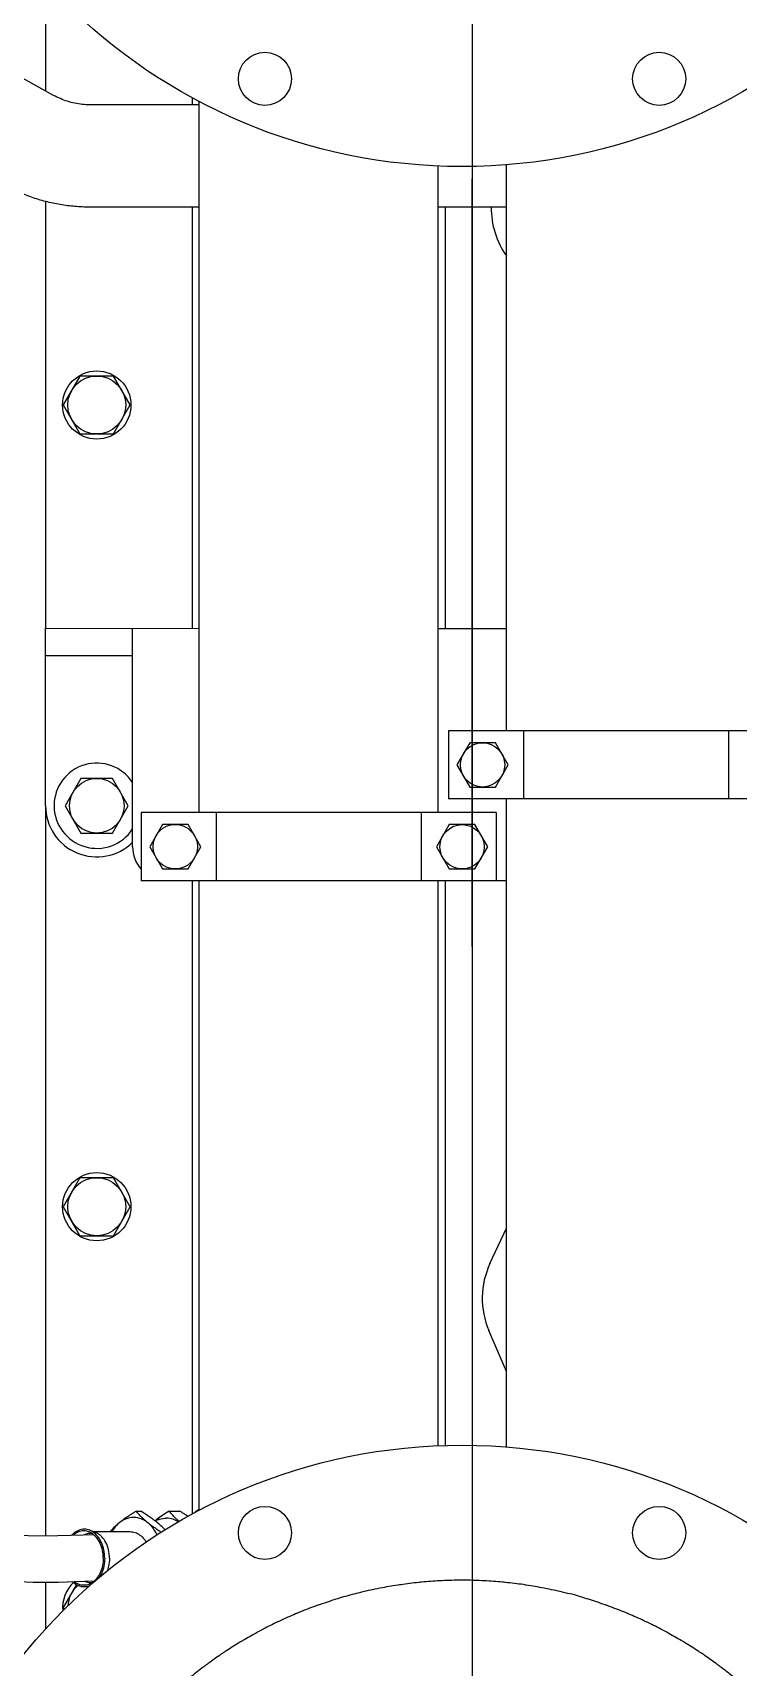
# Model space of a CAD drawing. Header units: millimetres. Extents: x 156850 to 204135, y 56350 to 74150.
# Drawn here: x 174671.2 to 174877.9, y 60893 to 61372.1 of the extents above; entities that cross this region are included whole.
import ezdxf

# ---------------------------------------------------------------- set-up
doc = ezdxf.new("R2010")
doc.units = ezdxf.units.MM
doc.header["$LTSCALE"] = 150
doc.linetypes.add('X-2F-PLAN$0$CENTER', pattern=[2, 1.25, -0.25, 0.25, -0.25])
doc.layers.add('-----33 Equipment', color=5, linetype='Continuous')

# ---------------------------------------------------------------- blocks, each defined once
blk = doc.blocks.new('X-2F-PLAN$0$A$C73FA2420')
at = {"color": 0, "linetype": 'Continuous'}
for p, q in [((1599.5, 960.91), (1631.24, 1018.28)), ((1163.68, 963.28), (1149.98, 963.28)), ((1391.27, 963.28), (1177.18, 963.28)), ((1391.27, 963.28), (1443.27, 963.27)), ((1435.27, 963.27), (1435.26, 937.77)), ((1443.27, 963.27), (1443.26, 918.28)), ((1568.39, 963.28), (1443.27, 963.28)), ((1632.49, 963.28), (1600.81, 963.28)), ((1163.7, 959.55), (1163.99, 951.78)), ((1156.23, 958.09), (1155.71, 957.79)), ((1162.95, 954.22), (1156.23, 958.09)), ((1273.73, 958.09), (1265.23, 953.19)), ((1282.23, 953.19), (1273.73, 958.09)), ((1391.27, 957.52), (1383.27, 952.9)), ((1399.27, 952.9), (1391.27, 957.52)), ((1508.73, 958.09), (1500.23, 953.19)), ((1517.23, 953.19), (1508.73, 958.09)), ((1163.99, 951.78), (1164.06, 949.04)), ((1177.56, 949.21), (1177.48, 952.29)), ((1178.89, 950.34), (1178.2, 948.58)), ((1178.48, 949.3), (1178.48, 938.55)), ((1265.23, 953.19), (1265.23, 943.37)), ((1282.23, 943.37), (1282.23, 953.19)), ((1383.27, 952.9), (1383.27, 943.66)), ((1399.27, 943.66), (1399.27, 952.9)), ((1500.23, 953.19), (1500.23, 943.37)), ((1517.23, 943.37), (1517.23, 953.19)), ((1566.73, 918.28), (1566.73, 950.33)), ((1596.73, 918.28), (1596.73, 950.33)), ((1265.23, 943.37), (1273.73, 938.46)), ((1273.73, 938.46), (1282.23, 943.37)), ((1383.27, 943.66), (1391.27, 939.04)), ((1391.27, 939.04), (1399.27, 943.66)), ((1500.23, 943.37), (1508.73, 938.46)), ((1508.73, 938.46), (1517.23, 943.37)), ((1184.48, 936.73), (1184.48, 935.41)), ((1369.25, 831.28), (1369.26, 935.28)), ((1389.26, 935.28), (1369.26, 935.28)), ((1379.26, 937.78), (1443.26, 937.77)), ((1389.25, 831.28), (1389.26, 935.28)), ((1182.03, 930.12), (1181.62, 931.18)), ((1379.26, 932.78), (1372.76, 929.03)), ((1385.76, 929.03), (1379.26, 932.78)), ((1184.48, 927.07), (1184.48, 923.94)), ((1372.76, 929.03), (1372.76, 921.53)), ((1385.76, 921.53), (1385.76, 929.03)), ((1183.68, 920.28), (1369.26, 920.28)), ((1372.76, 921.53), (1379.26, 917.77)), ((1379.26, 917.77), (1385.76, 921.53)), ((1443.26, 920.28), (1566.73, 920.28)), ((1596.73, 920.28), (1598.79, 920.28)), ((1184.73, 918.28), (1369.26, 918.28)), ((1389.26, 918.28), (1597.73, 918.28)), ((1389.26, 913.28), (1369.26, 913.28)), ((1389.25, 853.28), (1369.25, 853.28)), ((1203.67, 848.28), (1369.25, 848.28)), ((1379.25, 848.78), (1372.75, 845.03)), ((1385.75, 845.03), (1379.25, 848.78)), ((1389.25, 848.28), (1578.8, 848.28)), ((1443.25, 848.28), (1443.25, 828.28)), ((1566.73, 828.28), (1566.73, 848.28)), ((1369.25, 846.28), (1203.72, 846.28)), ((1372.75, 845.03), (1372.75, 837.53)), ((1385.75, 837.53), (1385.75, 845.03)), ((1393.24, 741.28), (1393.25, 845.28)), ((1413.25, 845.27), (1393.25, 845.28)), ((1413.24, 741.27), (1413.25, 845.27)), ((1566.73, 846.28), (1443.25, 846.28)), ((1403.25, 842.78), (1396.75, 839.03)), ((1396.75, 839.03), (1396.75, 831.52)), ((1409.75, 839.03), (1403.25, 842.78)), ((1409.75, 831.52), (1409.75, 839.03)), ((1372.75, 837.53), (1379.25, 833.77)), ((1379.25, 833.77), (1385.75, 837.53)), ((1225.45, 828.28), (1237.44, 833.42)), ((1257.05, 833.12), (1267.44, 828.28)), ((1389.25, 831.28), (1369.25, 831.28)), ((1369.25, 828.28), (1369.25, 831.28)), ((1396.75, 831.52), (1403.25, 827.77)), ((1403.25, 827.77), (1409.75, 831.52)), ((1203.28, 828.28), (1393.25, 828.28)), ((1413.25, 828.28), (1579.18, 828.28)), ((1413.25, 823.27), (1393.25, 823.28)), ((1413.24, 763.27), (1393.24, 763.28))]:
    blk.add_line(p, q, dxfattribs=at)
at = {"color": 0, "linetype": 'X-2F-PLAN$0$CENTER', "ltscale": 6}
blk.add_line((0, 838.28), (3617.46, 838.28), dxfattribs=at)
at = {"color": 0, "linetype": 'Continuous'}
for points in [[(1164.01, 973.47), (1163.65, 966.88), (1163.7, 959.55)], [(1177.48, 952.29), (1177.21, 959.67), (1177.15, 966.38), (1177.45, 972.21)]]:
    blk.add_lwpolyline(points, dxfattribs=at)
for centre, radius in [((1038.73, 841.29), 165.1), ((1743.73, 841.29), 165.1), ((1273.73, 948.28), 10), ((1273.73, 948.28), 8.5), ((1391.27, 948.28), 8), ((1508.73, 948.28), 10), ((1508.73, 948.28), 8.5), ((1379.26, 925.28), 6.5), ((1178.12, 899.02), 7.78), ((1604.34, 899.02), 7.78), ((1379.25, 841.28), 6.5), ((1403.25, 835.28), 6.5), ((1178.12, 783.55), 7.78), ((1604.34, 783.55), 7.78)]:
    blk.add_circle(centre, radius, dxfattribs=at)
for centre, radius, start, end in [((1391.27, 948.28), 15, 89.9916, 224.4985), ((1391.27, 948.28), 12.5, 302.8393, 237.1456), ((1156.23, 948.28), 10, 42.595, 95.4405), ((1156.23, 948.28), 8.5, 39.9082, 86.8793), ((1379.26, 927.78), 10, 89.9916, 131.205), ((1246.9, 811.37), 24, 65.0022, 113.2374), ((1566.73, 807.78), 25, 90, 124.897)]:
    blk.add_arc(centre, radius, start, end, dxfattribs=at)
for points, start_tangent, end_tangent in [([(1566.73, 950.33), (1566.92, 954.67), (1567.47, 958.98), (1568.38, 963.24), (1569.65, 967.41), (1571.28, 971.49), (1573.25, 975.43)], (0, 1), (0.484022, 0.875056)), ([(1596.73, 950.33), (1596.85, 952.54), (1597.19, 954.73), (1597.75, 956.87), (1598.53, 958.93), (1599.5, 960.91)], (0, 1), (0.484022, 0.875056)), ([(1162.54, 950.44), (1162.35, 951.09), (1162.35, 952.79), (1163.03, 954.43), (1163.81, 955.38)], (-0.345284, 0.938498), (0.705188, 0.70902)), ([(1163.04, 950.52), (1162.83, 951.23), (1162.83, 952.84), (1163.47, 954.38), (1163.83, 954.86)], (-0.366668, 0.930352), (0.633698, 0.773581)), ([(1178.89, 950.34), (1179.11, 951.09), (1179.11, 952.79), (1178.43, 954.43), (1177.38, 955.65)], (0.366668, 0.930352), (-0.744186, 0.667972)), ([(1178.42, 950.52), (1178.64, 951.23), (1178.64, 952.84), (1178, 954.38), (1177.43, 955.11)], (0.366668, 0.930352), (-0.676394, 0.73654)), ([(1163.57, 949.55), (1163.47, 949.69), (1163.04, 950.52)], (-0.569891, 0.82172), (-0.366668, 0.930352)), ([(1163.49, 950.09), (1163.84, 951.68), (1163.91, 951.83)], (0, 1), (0.451955, 0.892041)), ([(1163.53, 949.55), (1163.49, 950.09)], (-0.150621, 0.988592), (0, 1)), ([(1170.73, 946.39), (1168.48, 946.62), (1166.42, 947.29), (1164.7, 948.34), (1163.57, 949.55)], (-1, 0), (-0.569891, 0.82172)), ([(1163.91, 951.83), (1163.95, 951.89)], (0.451955, 0.892041), (0.468416, 0.883508)), ([(1170.73, 945.96), (1173.12, 946.2), (1175.31, 946.91), (1177.13, 948.02), (1178.43, 949.46), (1178.89, 950.34)], (1, 0), (0.366668, 0.930352)), ([(1170.73, 946.39), (1172.98, 946.62), (1175.05, 947.29), (1176.77, 948.34), (1177.9, 949.55)], (1, 0), (0.569891, 0.82172)), ([(1177.98, 950.09), (1177.63, 951.68), (1177.52, 951.88)], (0, 1), (-0.465841, 0.884868)), ([(1177.9, 949.55), (1178, 949.69), (1178.42, 950.52)], (0.569891, 0.82172), (0.366668, 0.930352)), ([(1177.94, 949.55), (1177.98, 950.09)], (0.150621, 0.988592), (0, 1)), ([(1170.73, 945.96), (1168.35, 946.2), (1166.16, 946.91), (1165.02, 947.53)], (-1, 0), (-0.839635, 0.54315)), ([(1170.73, 944.57), (1168.34, 944.84), (1166.83, 945.32)], (-1, 0), (-0.924116, 0.382111)), ([(1170.73, 944.57), (1173.13, 944.84), (1175.29, 945.61), (1177, 946.83), (1177.67, 947.6)], (1, 0), (0.576383, 0.81718)), ([(1177.67, 947.6), (1178.1, 948.35), (1178.2, 948.58)], (0.576383, 0.81718), (0.363736, 0.931502)), ([(1181.05, 941.69), (1180.2, 942.68), (1179.36, 943.57), (1178.5, 944.38), (1178.48, 944.4)], (-0.632456, 0.774597), (-0.742633, 0.669699)), ([(1181.04, 941.7), (1179.85, 942.9), (1178.49, 943.87)], (-0.632456, 0.774597), (-0.854953, 0.518706)), ([(1182.64, 937.49), (1182.46, 938.95), (1181.92, 940.37), (1181.04, 941.7)], (0, 1), (-0.632456, 0.774597)), ([(1184.48, 936.73), (1183.59, 938.15), (1182.73, 939.43), (1181.89, 940.61), (1181.05, 941.69)], (-0.522233, 0.852803), (-0.632456, 0.774597)), ([(1178.48, 938.55), (1178.24, 937.05), (1177.49, 935.63), (1176.26, 934.38), (1175.44, 933.83)], (0, -1), (-0.866017, -0.500014)), ([(1181.04, 933.28), (1181.92, 934.61), (1182.46, 936.02), (1182.64, 937.49)], (0.632456, 0.774597), (0, 1)), ([(1181.05, 933.28), (1181.89, 934.26), (1182.73, 935.15), (1183.59, 935.97), (1184.48, 936.73)], (0.632456, 0.774597), (0.774597, 0.632456)), ([(1181.05, 930.45), (1181.89, 931.53), (1182.73, 932.7), (1183.59, 933.99), (1184.48, 935.41)], (0.632456, 0.774597), (0.522233, 0.852803)), ([(1177.55, 930.58), (1178.39, 931.04), (1179.85, 932.07), (1181.04, 933.28)], (0.896675, 0.442689), (0.632456, 0.774597)), ([(1178.3, 929.43), (1178.5, 929.74), (1179.36, 931.02), (1180.2, 932.2), (1181.05, 933.28)], (0.538149, 0.84285), (0.632456, 0.774597)), ([(1179.06, 928.28), (1179.92, 929.16), (1181.05, 930.45)], (0.719122, 0.694884), (0.632456, 0.774597)), ([(1184.48, 927.07), (1183.3, 928.94), (1182.17, 930.57), (1181.67, 931.24)], (-0.522233, 0.852803), (-0.606781, 0.794869)), ([(1182.03, 930.12), (1182.12, 929.88), (1182.46, 927.9)], (0.365731, -0.930721), (0, -1)), ([(1181.38, 924.42), (1182.12, 925.91), (1182.46, 927.9)], (0.546817, 0.837252), (0, 1)), ([(1181.51, 924.17), (1182.17, 924.91), (1183.3, 926.04), (1184.48, 927.07)], (0.652416, 0.757861), (0.774597, 0.632456)), ([(1139.27, 916.41), (1138.78, 917.07), (1136, 920.6)], (-0.5986, 0.801048), (-0.631922, 0.775032)), ([(1182.98, 921.6), (1183.59, 922.52), (1184.48, 923.94)], (0.56049, 0.828161), (0.522233, 0.852803)), ([(1139.78, 915.72), (1139.27, 916.41)], (-0.5931, 0.805129), (-0.5986, 0.801048)), ([(1142.84, 911.39), (1142.43, 911.99), (1139.78, 915.72)], (-0.558556, 0.829467), (-0.5931, 0.805129)), ([(1185.06, 918.28), (1184.87, 918.53), (1184.05, 919.58)], (-0.609813, 0.792545), (-0.619676, 0.784858)), ([(1143.31, 910.67), (1142.84, 911.39)], (-0.552849, 0.833282), (-0.558556, 0.829467)), ([(1146.15, 906.19), (1145.83, 906.73), (1143.31, 910.67)], (-0.517163, 0.855887), (-0.552849, 0.833282)), ([(1146.6, 905.45), (1146.15, 906.19)], (-0.511264, 0.859424), (-0.517163, 0.855887)), ([(1149.21, 900.84), (1148.95, 901.31), (1146.6, 905.45)], (-0.474523, 0.880243), (-0.511264, 0.859424)), ([(1149.62, 900.08), (1149.21, 900.84)], (-0.468447, 0.883492), (-0.474523, 0.880243)), ([(1152, 895.35), (1151.81, 895.74), (1149.62, 900.08)], (-0.430736, 0.902478), (-0.468447, 0.883492)), ([(1152.37, 894.56), (1152, 895.35)], (-0.424501, 0.905428), (-0.430736, 0.902478)), ([(1154.52, 889.72), (1154.38, 890.04), (1152.37, 894.56)], (-0.38591, 0.922537), (-0.424501, 0.905428)), ([(1154.85, 888.92), (1154.52, 889.72)], (-0.379532, 0.925179), (-0.38591, 0.922537)), ([(1156.75, 883.98), (1156.67, 884.21), (1154.85, 888.92)], (-0.340151, 0.940371), (-0.379532, 0.925179)), ([(1157.05, 883.16), (1156.75, 883.98)], (-0.333648, 0.942698), (-0.340151, 0.940371)), ([(1158.71, 878.13), (1158.66, 878.28), (1157.05, 883.16)], (-0.293571, 0.955937), (-0.333648, 0.942698)), ([(1158.96, 877.3), (1158.71, 878.13)], (-0.286962, 0.957942), (-0.293571, 0.955937)), ([(1160.37, 872.2), (1158.96, 877.3)], (-0.246281, 0.969199), (-0.286962, 0.957942)), ([(1160.58, 871.36), (1160.37, 872.2)], (-0.239582, 0.970876), (-0.246281, 0.969199)), ([(1161.74, 866.19), (1160.58, 871.36)], (-0.198397, 0.980122), (-0.239582, 0.970876)), ([(1161.91, 865.34), (1161.74, 866.19)], (-0.191634, 0.981466), (-0.198397, 0.980122)), ([(1162.82, 860.12), (1161.91, 865.34)], (-0.150026, 0.988682), (-0.191634, 0.981466)), ([(1162.94, 859.26), (1162.84, 859.99), (1162.82, 860.12)], (-0.143198, 0.989694), (-0.150026, 0.988682)), ([(1163.59, 853.99), (1162.94, 859.26)], (-0.101211, 0.994865), (-0.143198, 0.989694)), ([(1163.68, 853.16), (1163.61, 853.78), (1163.59, 853.99)], (-0.094598, 0.995516), (-0.101211, 0.994865)), ([(1164.07, 847.82), (1163.68, 853.16)], (-0.052074, 0.998643), (-0.094598, 0.995516)), ([(1164.1, 847.12), (1164.08, 847.54), (1164.07, 847.82)], (-0.046471, 0.99892), (-0.052074, 0.998643)), ([(1164.24, 841.53), (1164.1, 847.12)], (-0.001917, 0.999998), (-0.046471, 0.99892)), ([(1164.1, 835.46), (1164.24, 841.05)], (0.046444, 0.998921), (0.00187, 0.999998)), ([(1164.24, 841.29), (1164.24, 841.53)], (0, 1), (-0.001917, 0.999998)), ([(1164.24, 841.05), (1164.24, 841.29)], (0.00187, 0.999998), (0, 1)), ([(1163.68, 829.42), (1164.07, 834.76)], (0.094557, 0.995519), (0.052035, 0.998645)), ([(1164.07, 834.76), (1164.08, 835.03), (1164.1, 835.46)], (0.052035, 0.998645), (0.046444, 0.998921)), ([(1163.59, 828.59), (1163.61, 828.79), (1163.68, 829.42)], (0.101146, 0.994872), (0.094557, 0.995519)), ([(1162.95, 823.32), (1163.59, 828.59)], (0.143158, 0.9897), (0.101146, 0.994872)), ([(1161.91, 817.24), (1162.82, 822.47)], (0.191589, 0.981475), (0.149963, 0.988692)), ([(1162.82, 822.47), (1162.84, 822.58), (1162.95, 823.32)], (0.149963, 0.988692), (0.143158, 0.9897)), ([(1160.58, 811.22), (1161.74, 816.39)], (0.239537, 0.970887), (0.198339, 0.980133)), ([(1161.74, 816.39), (1161.91, 817.24)], (0.198339, 0.980133), (0.191589, 0.981475)), ([(1158.96, 805.28), (1160.36, 810.32), (1160.37, 810.38)], (0.286915, 0.957956), (0.246227, 0.969212)), ([(1160.37, 810.38), (1160.58, 811.22)], (0.246227, 0.969212), (0.239537, 0.970887)), ([(1158.71, 804.45), (1158.96, 805.28)], (0.29352, 0.955953), (0.286915, 0.957956)), ([(1157.05, 799.42), (1158.66, 804.29), (1158.71, 804.45)], (0.333601, 0.942714), (0.29352, 0.955953)), ([(1154.85, 793.66), (1156.67, 798.36), (1156.76, 798.6)], (0.379484, 0.925198), (0.340104, 0.940388)), ([(1156.76, 798.6), (1157.05, 799.42)], (0.340104, 0.940388), (0.333601, 0.942714)), ([(1152.37, 788.02), (1154.38, 792.54), (1154.52, 792.86)], (0.424453, 0.90545), (0.385867, 0.922555)), ([(1154.52, 792.86), (1154.85, 793.66)], (0.385867, 0.922555), (0.379484, 0.925198)), ([(1149.62, 782.5), (1151.81, 786.83), (1152, 787.23)], (0.4684, 0.883517), (0.430697, 0.902497)), ([(1152, 787.23), (1152.37, 788.02)], (0.430697, 0.902497), (0.424453, 0.90545)), ([(1146.6, 777.13), (1148.95, 781.26), (1149.21, 781.74)], (0.511217, 0.859452), (0.474487, 0.880262)), ([(1149.21, 781.74), (1149.62, 782.5)], (0.474487, 0.880262), (0.4684, 0.883517)), ([(1143.32, 771.91), (1145.83, 775.84), (1146.15, 776.38)], (0.552803, 0.833312), (0.517132, 0.855906)), ([(1146.15, 776.38), (1146.6, 777.13)], (0.517132, 0.855906), (0.511217, 0.859452)), ([(1142.84, 771.19), (1143.32, 771.91)], (0.558528, 0.829486), (0.552803, 0.833312)), ([(1139.27, 766.16), (1139.79, 766.86)], (0.598575, 0.801067), (0.593055, 0.805162)), ([(1139.79, 766.86), (1142.43, 770.59), (1142.84, 771.19)], (0.593055, 0.805162), (0.558528, 0.829486)), ([(1136.01, 761.98), (1138.78, 765.51), (1139.27, 766.16)], (0.631878, 0.775068), (0.598575, 0.801067))]:
    blk.add_spline(points, degree=3, dxfattribs=dict(at, start_tangent=start_tangent, end_tangent=end_tangent))
blk = doc.blocks.new('X-2F-PLAN$0$zw$C47F')
at = {"layer": '-----33 Equipment', "ltscale": 0.02}
blk.add_line((5339.58, 1686.3), (3861.53, 1686.3), dxfattribs=at)
at = {"layer": '-----33 Equipment'}
blk.add_blockref('X-2F-PLAN$0$A$C73FA2420', (2898.05, 848.02), dxfattribs=at)

msp = doc.modelspace()

# ---------------------------------------------------------------- block references
at = {"layer": '-----33 Equipment', "rotation": 90.00000000000001}
msp.add_blockref('X-2F-PLAN$0$zw$C47F', (176486.3, 56856.22), dxfattribs=at)

doc.saveas('drawing.dxf')
